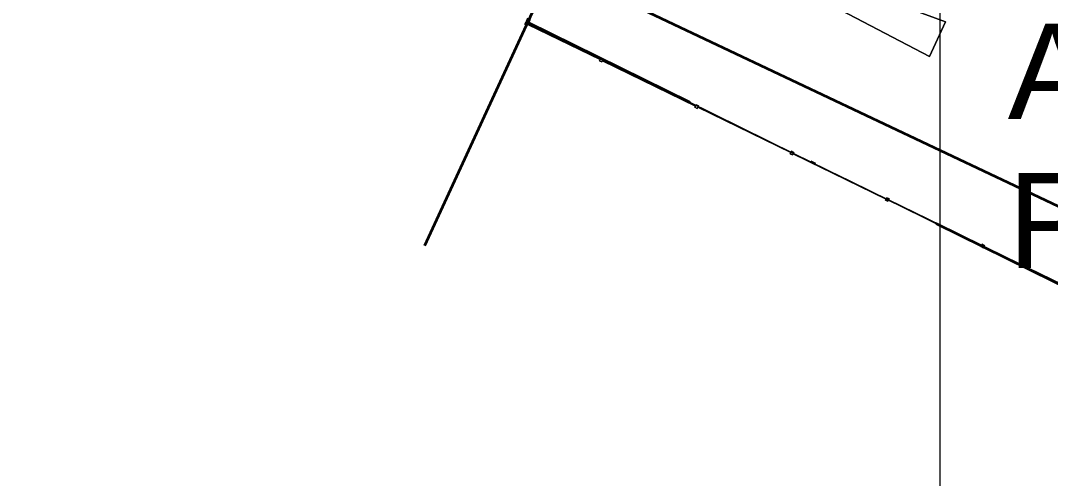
# Model space of a CAD drawing. Header units: metres. Extents: x -207 to 292, y -187 to 169.
# Drawn here: x 132.41 to 151.83, y -12.81 to -4.17 of the extents above; entities that cross this region are included whole.
import ezdxf

# ---------------------------------------------------------------- set-up
doc = ezdxf.new("R2010")
doc.units = ezdxf.units.M
doc.linetypes.add('IMPORT-IMPORT-LÍMITE2 _2_', pattern=[36.83, 6.35, -2.54, 0, -2.54, 25.4, 0, 0, 0])
for name, color, linetype, lineweight in [('A-GLAZ-CWMG', 7, 'Continuous', 9), ('BORDE CAMINO', 7, 'Continuous', 35), ('C-TOPO', 7, 'Continuous', 9), ('grilla', 7, 'Continuous', 9), ('L-SITE', 7, 'Continuous', 9), ('linea propiedad', 7, 'IMPORT-IMPORT-LÍMITE2 _2_', 35)]:
    doc.layers.add(name, color=color, linetype=linetype, lineweight=lineweight)
doc.layers.add('PR10-ARQ-PL-001-Emplazamiento-C-1_dwg', color=7, linetype='Continuous', lineweight=9, true_color=0x767676)
doc.layers.add('TEXTO', color=5, linetype='Continuous', lineweight=9, true_color=0x0000ff)
doc.styles.add('Arial', font='arial.ttf', dxfattribs={"height": 1.792988})

# ---------------------------------------------------------------- blocks, each defined once
blk = doc.blocks.new('PR10-ARQ-PL-001-Emplazamiento-C-1_dwg_Quad Corner Mullion - 50x50 mm-517351-PLANTA EMPLAZAMIENTO-674653-PLANTA EMPLAZAMIENTO ACTUALIZADO')
at = {"layer": 'A-GLAZ-CWMG', "flags": 128}
blk.add_lwpolyline([(0.025, 0.025), (-0.025, 0.025), (-0.025, -0.025), (0.025, -0.025)], close=True, dxfattribs=at)
blk = doc.blocks.new('PR10-ARQ-PL-001-Emplazamiento-C-1_dwg_Quad Corner Mullion - 50x50 mm-517358-PLANTA EMPLAZAMIENTO-674658-PLANTA EMPLAZAMIENTO ACTUALIZADO')
at = {"layer": 'A-GLAZ-CWMG', "flags": 128}
blk.add_lwpolyline([(0.025, 0.025), (0.025, -0.025), (-0.025, -0.025), (-0.025, 0.025)], close=True, dxfattribs=at)
blk = doc.blocks.new('PR10-ARQ-PL-001-Emplazamiento-C-1_dwg_Circular Mullion - 5mm-517344-PLANTA EMPLAZAMIENTO-674655-PLANTA EMPLAZAMIENTO ACTUALIZADO')
at = {"layer": 'A-GLAZ-CWMG', "flags": 128}
for points in [[(-84.442, 139.656), (-83.711, 141.464), (-83.713, 141.465), (-83.716, 141.466), (-84.446, 139.658), (-84.444, 139.657)], [(-84.444, 139.657), (-83.713, 141.465)]]:
    blk.add_lwpolyline(points, close=True, dxfattribs=at)
blk = doc.blocks.new('PR10-ARQ-PL-001-Emplazamiento-C-1_dwg_Circular Mullion - 5mm-530412-PLANTA EMPLAZAMIENTO-674677-PLANTA EMPLAZAMIENTO ACTUALIZADO')
at = {"layer": 'A-GLAZ-CWMG', "flags": 128}
for points in [[(141.975, -4.244), (143.337, -4.908), (143.339, -4.906), (143.34, -4.904), (141.977, -4.239), (141.976, -4.242)], [(141.976, -4.242), (143.339, -4.906)]]:
    blk.add_lwpolyline(points, close=True, dxfattribs=at)
blk = doc.blocks.new('PR10-ARQ-PL-001-Emplazamiento-C-1_dwg_Rectangular Mullion - 50 x 50 mm-517346-PLANTA EMPLAZAMIENTO-674657-PLANTA EMPLAZAMIENTO ACTUALIZADO')
at = {"layer": 'A-GLAZ-CWMG', "flags": 128}
blk.add_lwpolyline([(0.025, 0.025), (-0.025, 0.025), (-0.025, -0.025), (0.025, -0.025)], close=True, dxfattribs=at)
blk = doc.blocks.new('PR10-ARQ-PL-001-Emplazamiento-C-1_dwg_Rectangular Mullion - 50 x 50 mm-517357-PLANTA EMPLAZAMIENTO-674659-PLANTA EMPLAZAMIENTO ACTUALIZADO')
at = {"layer": 'A-GLAZ-CWMG', "flags": 128}
blk.add_lwpolyline([(0.025, 0.025), (0.025, -0.025), (-0.025, -0.025), (-0.025, 0.025)], close=True, dxfattribs=at)
blk = doc.blocks.new('PR10-ARQ-PL-001-Emplazamiento-C-1_dwg_Quad Corner Mullion - 50x50 mm-517354-PLANTA EMPLAZAMIENTO-674654-PLANTA EMPLAZAMIENTO ACTUALIZADO')
at = {"layer": 'A-GLAZ-CWMG', "flags": 128}
blk.add_lwpolyline([(0.025, 0.025), (0.025, -0.025), (-0.025, -0.025), (-0.025, 0.025)], close=True, dxfattribs=at)
blk = doc.blocks.new('PR10-ARQ-PL-001-Emplazamiento-C-1_dwg_Quad Corner Mullion - 50x50 mm-517356-PLANTA EMPLAZAMIENTO-674660-PLANTA EMPLAZAMIENTO ACTUALIZADO')
at = {"layer": 'A-GLAZ-CWMG', "flags": 128}
blk.add_lwpolyline([(0.025, 0.025), (-0.025, 0.025), (-0.025, -0.025), (0.025, -0.025)], close=True, dxfattribs=at)
blk = doc.blocks.new('PR10-ARQ-PL-001-Emplazamiento-C-1_dwg-674643-PLANTA EMPLAZAMIENTO ACTUALIZADO')
at = {"layer": 'BORDE CAMINO'}
blk.add_line((133.977, 0.85), (158.858, -10.933), dxfattribs=at)
at = {"layer": 'C-TOPO', "flags": 128}
for points in [[(151.842, -7.611), (150.798, -7.116), (149.175, -6.348), (149.075, -6.3), (149.002, -6.266), (148.256, -5.912), (147.259, -5.44), (146.511, -5.086), (144.886, -4.316), (144.35, -4.063), (142.455, -3.165), (141.974, -4.208), (144.309, -5.359), (144.975, -5.687), (147.01, -6.69), (147.911, -7.134), (148, -7.178), (150.001, -8.164), (151.3, -8.804), (151.592, -8.948), (152.537, -9.414)], [(152.886, -3.022), (151.044, -2.472), (148.914, -1.767), (148.051, -1.453), (146.805, -1), (145.019, -0.289), (144.72, -0.17), (144.613, -0.124), (144.476, -0.064), (143.981, 0.149), (142.455, -3.165), (144.35, -4.063), (144.886, -4.316), (146.511, -5.086), (147.259, -5.44), (148.256, -5.912), (149.002, -6.266), (149.075, -6.3), (149.175, -6.348), (150.798, -7.116), (151.842, -7.611)], [(152.537, -9.414), (151.592, -8.948), (151.3, -8.804), (150.001, -8.164), (148, -7.178), (147.911, -7.134), (147.01, -6.69), (144.975, -5.687), (144.309, -5.359), (141.974, -4.208), (142.455, -3.165), (141.925, -2.914), (141.526, -2.725), (141.197, -2.569), (137.536, -0.836), (135.356, 0.197), (133.977, 0.85), (133.436, 1.106), (132.537, 1.532), (131.777, 1.892)]]:
    blk.add_lwpolyline(points, dxfattribs=at)
at = {"layer": 'grilla'}
blk.add_line((149.742, 166.258), (149.742, -186.737), dxfattribs=at)
at = {"layer": 'L-SITE', "flags": 128}
blk.add_lwpolyline([(146.626, -3.314), (149.55, -4.851), (149.847, -4.193), (146.745, -3.051), (146.934, -2.635), (143.988, -1.946), (146.438, -3.731), (146.626, -3.314), (146.438, -3.731), (143.988, -1.946), (146.934, -2.635), (146.745, -3.051), (149.847, -4.193), (149.55, -4.851)], close=True, dxfattribs=at)
at = {"layer": 'linea propiedad'}
blk.add_line((140.036, -8.415), (142.635, -2.772), dxfattribs=at)
at = {"layer": 'linea propiedad', "flags": 128}
blk.add_lwpolyline([(-54.042, -143.793), (-38.598, -151.641), (-10.751, -156.968), (44.566, -149.053), (79.439, -137.61), (80.625, -135.045), (148.868, -121.367), (151.509, -116.902), (163.851, -37.257), (170.315, -18.175), (141.974, -4.208)], dxfattribs=at)
at = {"extrusion": (0, 0, -1), "rotation": 26.00000000000013}
for name, p in [('PR10-ARQ-PL-001-Emplazamiento-C-1_dwg_Quad Corner Mullion - 50x50 mm-517351-PLANTA EMPLAZAMIENTO-674653-PLANTA EMPLAZAMIENTO ACTUALIZADO', (-141.954, -4.231)), ('PR10-ARQ-PL-001-Emplazamiento-C-1_dwg_Quad Corner Mullion - 50x50 mm-517358-PLANTA EMPLAZAMIENTO-674658-PLANTA EMPLAZAMIENTO ACTUALIZADO', (-141.954, -4.231)), ('PR10-ARQ-PL-001-Emplazamiento-C-1_dwg_Rectangular Mullion - 50 x 50 mm-517346-PLANTA EMPLAZAMIENTO-674657-PLANTA EMPLAZAMIENTO ACTUALIZADO', (-143.361, -4.917)), ('PR10-ARQ-PL-001-Emplazamiento-C-1_dwg_Rectangular Mullion - 50 x 50 mm-517357-PLANTA EMPLAZAMIENTO-674659-PLANTA EMPLAZAMIENTO ACTUALIZADO', (-143.361, -4.917)), ('PR10-ARQ-PL-001-Emplazamiento-C-1_dwg_Rectangular Mullion - 50 x 50 mm-517346-PLANTA EMPLAZAMIENTO-674657-PLANTA EMPLAZAMIENTO ACTUALIZADO', (-145.159, -5.794)), ('PR10-ARQ-PL-001-Emplazamiento-C-1_dwg_Rectangular Mullion - 50 x 50 mm-517357-PLANTA EMPLAZAMIENTO-674659-PLANTA EMPLAZAMIENTO ACTUALIZADO', (-145.159, -5.794)), ('PR10-ARQ-PL-001-Emplazamiento-C-1_dwg_Rectangular Mullion - 50 x 50 mm-517346-PLANTA EMPLAZAMIENTO-674657-PLANTA EMPLAZAMIENTO ACTUALIZADO', (-146.956, -6.671)), ('PR10-ARQ-PL-001-Emplazamiento-C-1_dwg_Rectangular Mullion - 50 x 50 mm-517357-PLANTA EMPLAZAMIENTO-674659-PLANTA EMPLAZAMIENTO ACTUALIZADO', (-146.956, -6.671)), ('PR10-ARQ-PL-001-Emplazamiento-C-1_dwg_Rectangular Mullion - 50 x 50 mm-517346-PLANTA EMPLAZAMIENTO-674657-PLANTA EMPLAZAMIENTO ACTUALIZADO', (-148.754, -7.547)), ('PR10-ARQ-PL-001-Emplazamiento-C-1_dwg_Rectangular Mullion - 50 x 50 mm-517357-PLANTA EMPLAZAMIENTO-674659-PLANTA EMPLAZAMIENTO ACTUALIZADO', (-148.754, -7.547)), ('PR10-ARQ-PL-001-Emplazamiento-C-1_dwg_Rectangular Mullion - 50 x 50 mm-517346-PLANTA EMPLAZAMIENTO-674657-PLANTA EMPLAZAMIENTO ACTUALIZADO', (-150.551, -8.424)), ('PR10-ARQ-PL-001-Emplazamiento-C-1_dwg_Rectangular Mullion - 50 x 50 mm-517357-PLANTA EMPLAZAMIENTO-674659-PLANTA EMPLAZAMIENTO ACTUALIZADO', (-150.551, -8.424))]:
    blk.add_blockref(name, p, dxfattribs=at)
for name, p, rotation in [('PR10-ARQ-PL-001-Emplazamiento-C-1_dwg_Quad Corner Mullion - 50x50 mm-517354-PLANTA EMPLAZAMIENTO-674654-PLANTA EMPLAZAMIENTO ACTUALIZADO', (141.984, -4.169), 245.4324422120536), ('PR10-ARQ-PL-001-Emplazamiento-C-1_dwg_Quad Corner Mullion - 50x50 mm-517356-PLANTA EMPLAZAMIENTO-674660-PLANTA EMPLAZAMIENTO ACTUALIZADO', (141.984, -4.169), 245.4324422120536), ('PR10-ARQ-PL-001-Emplazamiento-C-1_dwg_Circular Mullion - 5mm-517344-PLANTA EMPLAZAMIENTO-674655-PLANTA EMPLAZAMIENTO ACTUALIZADO', (-1.824, -79.424), 265.9999999999999), ('PR10-ARQ-PL-001-Emplazamiento-C-1_dwg_Circular Mullion - 5mm-517344-PLANTA EMPLAZAMIENTO-674655-PLANTA EMPLAZAMIENTO ACTUALIZADO', (-1.824, -79.424), 265.9999999999999), ('PR10-ARQ-PL-001-Emplazamiento-C-1_dwg_Circular Mullion - 5mm-517344-PLANTA EMPLAZAMIENTO-674655-PLANTA EMPLAZAMIENTO ACTUALIZADO', (-1.824, -79.424), 265.9999999999999), ('PR10-ARQ-PL-001-Emplazamiento-C-1_dwg_Circular Mullion - 5mm-517344-PLANTA EMPLAZAMIENTO-674655-PLANTA EMPLAZAMIENTO ACTUALIZADO', (-0.026, -80.301), 265.9999999999998), ('PR10-ARQ-PL-001-Emplazamiento-C-1_dwg_Circular Mullion - 5mm-517344-PLANTA EMPLAZAMIENTO-674655-PLANTA EMPLAZAMIENTO ACTUALIZADO', (-0.026, -80.301), 265.9999999999997), ('PR10-ARQ-PL-001-Emplazamiento-C-1_dwg_Circular Mullion - 5mm-517344-PLANTA EMPLAZAMIENTO-674655-PLANTA EMPLAZAMIENTO ACTUALIZADO', (-0.026, -80.301), 265.9999999999997), ('PR10-ARQ-PL-001-Emplazamiento-C-1_dwg_Circular Mullion - 5mm-517344-PLANTA EMPLAZAMIENTO-674655-PLANTA EMPLAZAMIENTO ACTUALIZADO', (1.771, -81.178), 265.9999999999999), ('PR10-ARQ-PL-001-Emplazamiento-C-1_dwg_Circular Mullion - 5mm-517344-PLANTA EMPLAZAMIENTO-674655-PLANTA EMPLAZAMIENTO ACTUALIZADO', (1.771, -81.178), 265.9999999999999), ('PR10-ARQ-PL-001-Emplazamiento-C-1_dwg_Circular Mullion - 5mm-517344-PLANTA EMPLAZAMIENTO-674655-PLANTA EMPLAZAMIENTO ACTUALIZADO', (1.771, -81.178), 265.9999999999999), ('PR10-ARQ-PL-001-Emplazamiento-C-1_dwg_Circular Mullion - 5mm-517344-PLANTA EMPLAZAMIENTO-674655-PLANTA EMPLAZAMIENTO ACTUALIZADO', (3.569, -82.054), 265.9999999999998), ('PR10-ARQ-PL-001-Emplazamiento-C-1_dwg_Circular Mullion - 5mm-517344-PLANTA EMPLAZAMIENTO-674655-PLANTA EMPLAZAMIENTO ACTUALIZADO', (3.569, -82.054), 265.9999999999998), ('PR10-ARQ-PL-001-Emplazamiento-C-1_dwg_Circular Mullion - 5mm-517344-PLANTA EMPLAZAMIENTO-674655-PLANTA EMPLAZAMIENTO ACTUALIZADO', (3.569, -82.054), 265.9999999999998), ('PR10-ARQ-PL-001-Emplazamiento-C-1_dwg_Circular Mullion - 5mm-517344-PLANTA EMPLAZAMIENTO-674655-PLANTA EMPLAZAMIENTO ACTUALIZADO', (5.366, -82.931), 265.9999999999999), ('PR10-ARQ-PL-001-Emplazamiento-C-1_dwg_Circular Mullion - 5mm-517344-PLANTA EMPLAZAMIENTO-674655-PLANTA EMPLAZAMIENTO ACTUALIZADO', (5.366, -82.931), 265.9999999999999), ('PR10-ARQ-PL-001-Emplazamiento-C-1_dwg_Circular Mullion - 5mm-517344-PLANTA EMPLAZAMIENTO-674655-PLANTA EMPLAZAMIENTO ACTUALIZADO', (5.366, -82.931), 265.9999999999999)]:
    blk.add_blockref(name, p, dxfattribs=dict(rotation=rotation))
blk.add_blockref('PR10-ARQ-PL-001-Emplazamiento-C-1_dwg_Circular Mullion - 5mm-530412-PLANTA EMPLAZAMIENTO-674677-PLANTA EMPLAZAMIENTO ACTUALIZADO', (0, 0))
blk.add_blockref('PR10-ARQ-PL-001-Emplazamiento-C-1_dwg_Circular Mullion - 5mm-530412-PLANTA EMPLAZAMIENTO-674677-PLANTA EMPLAZAMIENTO ACTUALIZADO', (0, 0))
blk.add_blockref('PR10-ARQ-PL-001-Emplazamiento-C-1_dwg_Circular Mullion - 5mm-530412-PLANTA EMPLAZAMIENTO-674677-PLANTA EMPLAZAMIENTO ACTUALIZADO', (0, 0))
at = {"layer": 'TEXTO', "insert": (151.024, -4.233), "char_height": 1.793, "width": 13.72233, "attachment_point": 1, "line_spacing_factor": 0.941778, "style": 'Arial'}
blk.add_mtext('ACCESO\\PPRINCIPAL', dxfattribs=at)
blk = doc.blocks.new('Quad Corner Mullion - 50x50 mm-517351-PLANTA EMPLAZAMIENTO ACTUALIZADO')
at = {"layer": 'A-GLAZ-CWMG'}
for p, q in [((0.025, 0.025), (-0.025, 0.025)), ((-0.025, 0.025), (-0.025, -0.025)), ((0.025, -0.025), (0.025, 0.025)), ((-0.025, -0.025), (0.025, -0.025))]:
    blk.add_line(p, q, dxfattribs=at)
blk = doc.blocks.new('Quad Corner Mullion - 50x50 mm-517358-PLANTA EMPLAZAMIENTO ACTUALIZADO')
at = {"layer": 'A-GLAZ-CWMG'}
for p, q in [((-0.025, -0.025), (-0.025, 0.025)), ((-0.025, 0.025), (0.025, 0.025)), ((0.025, 0.025), (0.025, -0.025)), ((0.025, -0.025), (-0.025, -0.025))]:
    blk.add_line(p, q, dxfattribs=at)
blk = doc.blocks.new('Circular Mullion - 5mm-517344-PLANTA EMPLAZAMIENTO ACTUALIZADO')
at = {"layer": 'A-GLAZ-CWMG'}
for p, q in [((-83.716, 141.466), (-84.446, 139.658)), ((-84.444, 139.657), (-83.713, 141.465)), ((-83.713, 141.465), (-84.444, 139.657)), ((-84.442, 139.656), (-83.711, 141.464)), ((-83.713, 141.465), (-83.716, 141.466)), ((-83.711, 141.464), (-83.713, 141.465)), ((-84.446, 139.658), (-84.444, 139.657)), ((-84.444, 139.657), (-84.442, 139.656))]:
    blk.add_line(p, q, dxfattribs=at)
blk = doc.blocks.new('Circular Mullion - 5mm-530412-PLANTA EMPLAZAMIENTO ACTUALIZADO')
at = {"layer": 'A-GLAZ-CWMG'}
for p, q in [((141.976, -4.242), (141.975, -4.244)), ((141.975, -4.244), (143.337, -4.908)), ((141.977, -4.239), (141.976, -4.242)), ((141.976, -4.242), (143.339, -4.906)), ((143.339, -4.906), (141.976, -4.242)), ((143.34, -4.904), (141.977, -4.239)), ((143.337, -4.908), (143.339, -4.906)), ((143.339, -4.906), (143.34, -4.904))]:
    blk.add_line(p, q, dxfattribs=at)
blk = doc.blocks.new('Rectangular Mullion - 50 x 50 mm-517346-PLANTA EMPLAZAMIENTO ACTUALIZADO')
at = {"layer": 'A-GLAZ-CWMG'}
for p, q in [((0.025, 0.025), (-0.025, 0.025)), ((-0.025, 0.025), (-0.025, -0.025)), ((0.025, -0.025), (0.025, 0.025)), ((-0.025, -0.025), (0.025, -0.025))]:
    blk.add_line(p, q, dxfattribs=at)
blk = doc.blocks.new('Rectangular Mullion - 50 x 50 mm-517357-PLANTA EMPLAZAMIENTO ACTUALIZADO')
at = {"layer": 'A-GLAZ-CWMG'}
for p, q in [((-0.025, -0.025), (-0.025, 0.025)), ((-0.025, 0.025), (0.025, 0.025)), ((0.025, 0.025), (0.025, -0.025)), ((0.025, -0.025), (-0.025, -0.025))]:
    blk.add_line(p, q, dxfattribs=at)
blk = doc.blocks.new('Quad Corner Mullion - 50x50 mm-517354-PLANTA EMPLAZAMIENTO ACTUALIZADO')
at = {"layer": 'A-GLAZ-CWMG'}
for p, q in [((-0.025, -0.025), (-0.025, 0.025)), ((-0.025, 0.025), (0.025, 0.025)), ((0.025, 0.025), (0.025, -0.025)), ((0.025, -0.025), (-0.025, -0.025))]:
    blk.add_line(p, q, dxfattribs=at)
blk = doc.blocks.new('Quad Corner Mullion - 50x50 mm-517356-PLANTA EMPLAZAMIENTO ACTUALIZADO')
at = {"layer": 'A-GLAZ-CWMG'}
for p, q in [((0.025, 0.025), (-0.025, 0.025)), ((-0.025, 0.025), (-0.025, -0.025)), ((0.025, -0.025), (0.025, 0.025)), ((-0.025, -0.025), (0.025, -0.025))]:
    blk.add_line(p, q, dxfattribs=at)

msp = doc.modelspace()

# ---------------------------------------------------------------- linework, layer by layer
at = {"layer": 'C-TOPO'}
for p, q in [((142.455, -3.165), (141.974, -4.208)), ((141.974, -4.208), (142.455, -3.165)), ((144.886, -4.316), (144.35, -4.063)), ((144.35, -4.063), (144.886, -4.316)), ((141.974, -4.208), (144.309, -5.359)), ((144.309, -5.359), (141.974, -4.208)), ((146.511, -5.086), (144.886, -4.316)), ((144.886, -4.316), (146.511, -5.086)), ((147.259, -5.44), (146.511, -5.086)), ((146.511, -5.086), (147.259, -5.44)), ((144.309, -5.359), (144.975, -5.687)), ((144.975, -5.687), (144.309, -5.359)), ((148.256, -5.912), (147.259, -5.44)), ((147.259, -5.44), (148.256, -5.912)), ((144.975, -5.687), (147.01, -6.69)), ((147.01, -6.69), (144.975, -5.687)), ((149.002, -6.266), (148.256, -5.912)), ((148.256, -5.912), (149.002, -6.266)), ((149.075, -6.3), (149.002, -6.266)), ((149.002, -6.266), (149.075, -6.3)), ((149.175, -6.348), (149.075, -6.3)), ((149.075, -6.3), (149.175, -6.348)), ((150.798, -7.116), (149.175, -6.348)), ((149.175, -6.348), (150.798, -7.116)), ((147.01, -6.69), (147.911, -7.134)), ((147.911, -7.134), (147.01, -6.69)), ((147.911, -7.134), (148, -7.178)), ((148, -7.178), (147.911, -7.134)), ((148, -7.178), (150.001, -8.164)), ((150.001, -8.164), (148, -7.178)), ((151.842, -7.611), (150.798, -7.116)), ((150.798, -7.116), (151.842, -7.611)), ((150.001, -8.164), (151.3, -8.804)), ((151.3, -8.804), (150.001, -8.164)), ((151.3, -8.804), (151.592, -8.948)), ((151.592, -8.948), (151.3, -8.804)), ((151.592, -8.948), (152.537, -9.414)), ((152.537, -9.414), (151.592, -8.948))]:
    msp.add_line(p, q, dxfattribs=at)

# ---------------------------------------------------------------- block references
at = {"layer": 'A-GLAZ-CWMG', "extrusion": (0, 0, -1), "rotation": 26.00000000000013}
for name, p in [('Quad Corner Mullion - 50x50 mm-517351-PLANTA EMPLAZAMIENTO ACTUALIZADO', (-141.954, -4.231)), ('Quad Corner Mullion - 50x50 mm-517358-PLANTA EMPLAZAMIENTO ACTUALIZADO', (-141.954, -4.231)), ('Rectangular Mullion - 50 x 50 mm-517346-PLANTA EMPLAZAMIENTO ACTUALIZADO', (-143.361, -4.917)), ('Rectangular Mullion - 50 x 50 mm-517357-PLANTA EMPLAZAMIENTO ACTUALIZADO', (-143.361, -4.917)), ('Rectangular Mullion - 50 x 50 mm-517346-PLANTA EMPLAZAMIENTO ACTUALIZADO', (-145.159, -5.794)), ('Rectangular Mullion - 50 x 50 mm-517357-PLANTA EMPLAZAMIENTO ACTUALIZADO', (-145.159, -5.794)), ('Rectangular Mullion - 50 x 50 mm-517346-PLANTA EMPLAZAMIENTO ACTUALIZADO', (-146.956, -6.671)), ('Rectangular Mullion - 50 x 50 mm-517357-PLANTA EMPLAZAMIENTO ACTUALIZADO', (-146.956, -6.671)), ('Rectangular Mullion - 50 x 50 mm-517346-PLANTA EMPLAZAMIENTO ACTUALIZADO', (-148.754, -7.547)), ('Rectangular Mullion - 50 x 50 mm-517357-PLANTA EMPLAZAMIENTO ACTUALIZADO', (-148.754, -7.547)), ('Rectangular Mullion - 50 x 50 mm-517346-PLANTA EMPLAZAMIENTO ACTUALIZADO', (-150.551, -8.424)), ('Rectangular Mullion - 50 x 50 mm-517357-PLANTA EMPLAZAMIENTO ACTUALIZADO', (-150.551, -8.424))]:
    msp.add_blockref(name, p, dxfattribs=at)
at = {"layer": 'A-GLAZ-CWMG'}
for name, p, rotation in [('Quad Corner Mullion - 50x50 mm-517354-PLANTA EMPLAZAMIENTO ACTUALIZADO', (141.984, -4.169), 245.4324422120536), ('Quad Corner Mullion - 50x50 mm-517356-PLANTA EMPLAZAMIENTO ACTUALIZADO', (141.984, -4.169), 245.4324422120536), ('Circular Mullion - 5mm-517344-PLANTA EMPLAZAMIENTO ACTUALIZADO', (-1.824, -79.424), 265.9999999999999), ('Circular Mullion - 5mm-517344-PLANTA EMPLAZAMIENTO ACTUALIZADO', (-1.824, -79.424), 266), ('Circular Mullion - 5mm-517344-PLANTA EMPLAZAMIENTO ACTUALIZADO', (-1.824, -79.424), 266), ('Circular Mullion - 5mm-517344-PLANTA EMPLAZAMIENTO ACTUALIZADO', (-0.026, -80.301), 265.9999999999998), ('Circular Mullion - 5mm-517344-PLANTA EMPLAZAMIENTO ACTUALIZADO', (-0.026, -80.301), 265.9999999999997), ('Circular Mullion - 5mm-517344-PLANTA EMPLAZAMIENTO ACTUALIZADO', (-0.026, -80.301), 265.9999999999997), ('Circular Mullion - 5mm-517344-PLANTA EMPLAZAMIENTO ACTUALIZADO', (1.771, -81.178), 265.9999999999999), ('Circular Mullion - 5mm-517344-PLANTA EMPLAZAMIENTO ACTUALIZADO', (1.771, -81.178), 265.9999999999999), ('Circular Mullion - 5mm-517344-PLANTA EMPLAZAMIENTO ACTUALIZADO', (1.771, -81.178), 265.9999999999999), ('Circular Mullion - 5mm-517344-PLANTA EMPLAZAMIENTO ACTUALIZADO', (3.569, -82.054), 265.9999999999998), ('Circular Mullion - 5mm-517344-PLANTA EMPLAZAMIENTO ACTUALIZADO', (3.569, -82.054), 265.9999999999998), ('Circular Mullion - 5mm-517344-PLANTA EMPLAZAMIENTO ACTUALIZADO', (3.569, -82.054), 265.9999999999998), ('Circular Mullion - 5mm-517344-PLANTA EMPLAZAMIENTO ACTUALIZADO', (5.366, -82.931), 265.9999999999999), ('Circular Mullion - 5mm-517344-PLANTA EMPLAZAMIENTO ACTUALIZADO', (5.366, -82.931), 265.9999999999999), ('Circular Mullion - 5mm-517344-PLANTA EMPLAZAMIENTO ACTUALIZADO', (5.366, -82.931), 265.9999999999999)]:
    msp.add_blockref(name, p, dxfattribs=dict(at, rotation=rotation))
msp.add_blockref('Circular Mullion - 5mm-530412-PLANTA EMPLAZAMIENTO ACTUALIZADO', (0, 0), dxfattribs=at)
msp.add_blockref('Circular Mullion - 5mm-530412-PLANTA EMPLAZAMIENTO ACTUALIZADO', (0, 0), dxfattribs=at)
msp.add_blockref('Circular Mullion - 5mm-530412-PLANTA EMPLAZAMIENTO ACTUALIZADO', (0, 0), dxfattribs=at)
at = {"layer": 'PR10-ARQ-PL-001-Emplazamiento-C-1_dwg', "color": 7}
msp.add_blockref('PR10-ARQ-PL-001-Emplazamiento-C-1_dwg-674643-PLANTA EMPLAZAMIENTO ACTUALIZADO', (0, 0), dxfattribs=at)

doc.saveas('drawing.dxf')
